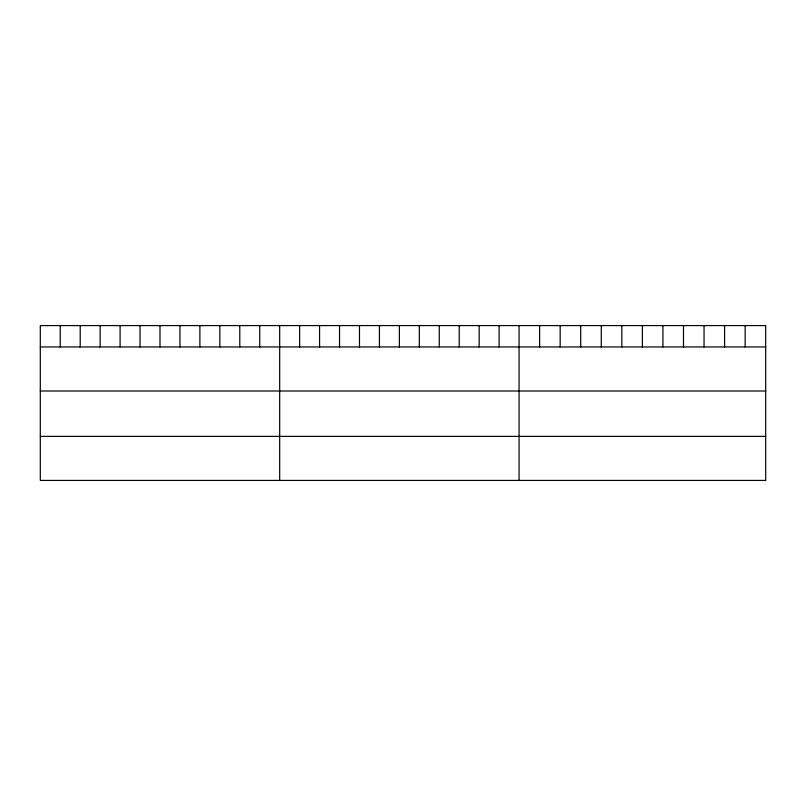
<?xml version="1.0" encoding="UTF-8"?>
<svg xmlns="http://www.w3.org/2000/svg" width="806" height="806" viewBox="0 0 806 806"><rect width="100%" height="100%" fill="white"/><g stroke="black" fill="none" stroke-linecap="round" stroke-linejoin="round"><path stroke-width="1.21" d="M765.7 346.953L765.7 480.426L40.3 480.426L40.3 325.574L765.7 325.574L765.7 346.953L40.3 346.953M40.3 391.001L765.7 391.001M40.3 436.378L765.7 436.378M745.147 325.574L745.147 346.953M724.594 325.574L724.594 346.953M704.041 325.574L704.041 346.953M683.488 325.574L683.488 346.953M662.935 325.574L662.935 346.953M642.382 325.574L642.382 346.953M621.829 325.574L621.829 346.953M601.276 325.574L601.276 346.953M580.723 325.574L580.723 346.953M560.17 325.574L560.17 346.953M539.617 325.574L539.617 346.953M519.064 325.574L519.064 480.426M499.115 325.574L499.115 346.953M479.167 325.574L479.167 346.953M459.219 325.574L459.219 346.953M439.27 325.574L439.27 346.953M419.322 325.574L419.322 346.953M399.373 325.574L399.373 346.953M379.425 325.574L379.425 346.953M359.476 325.574L359.476 346.953M339.528 325.574L339.528 346.953M319.579 325.574L319.579 346.953M299.63 325.574L299.63 346.953M279.682 325.574L279.682 480.426M259.734 325.574L259.734 346.953M239.785 325.574L239.785 346.953M219.837 325.574L219.837 346.953M199.888 325.574L199.888 346.953M179.94 325.574L179.94 346.953M159.991 325.574L159.991 346.953M140.043 325.574L140.043 346.953M120.094 325.574L120.094 346.953M100.146 325.574L100.146 346.953M80.197 325.574L80.197 346.953M60.248 325.574L60.248 346.953"/></g></svg>
